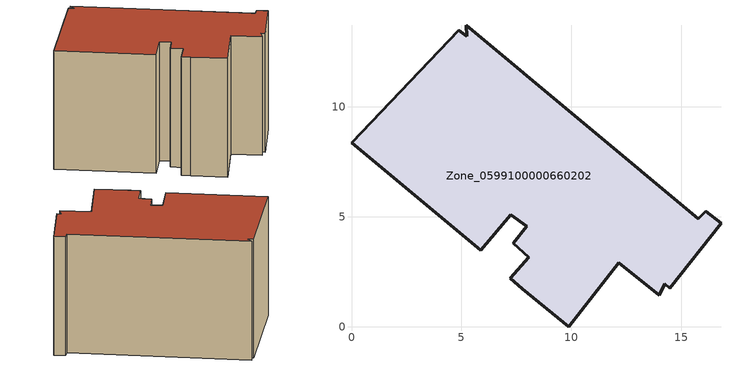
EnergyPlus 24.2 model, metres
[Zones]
Zone_0599100000660202
 floor ground (C_G): 13.99,1.44 12.16,2.92 9.88,0 7.77,1.73 7.22,2.2 8.07,3.15 7.36,3.8 7.98,4.56 7.25,5.1 5.87,3.49 0,8.36 4.88,13.48 5.23,13.21 5.21,13.71 15.77,4.91 16.1,5.25 16.8,4.7 14.46,1.75 14.23,1.97 z0.49
 wall outside (C_F): 12.16,2.92 13.99,1.44 14.23,1.97 14.46,1.75 16.8,4.7 16.1,5.25 15.77,4.91 5.21,13.71 5.23,13.21 4.88,13.48 0,8.36 5.87,3.49 7.25,5.1 7.98,4.56 7.36,3.8 8.07,3.15 7.22,2.2 7.77,1.73 9.88,0 12.16,2.92 z0.49:10.32
 roof outside (C_R): 15.77,4.91 5.21,13.71 5.23,13.21 4.88,13.48 0,8.36 5.87,3.49 7.25,5.1 7.98,4.56 7.36,3.8 8.07,3.15 7.22,2.2 7.77,1.73 9.88,0 12.16,2.92 13.99,1.44 14.23,1.97 14.46,1.75 16.8,4.7 16.1,5.25 z10.32
[BUILDING]
Pand.0599100000660202: North Axis=0; Terrain=City; Loads Convergence Tolerance Value=0.04; Temperature Convergence Tolerance Value=0.4; Solar Distribution=FullExterior; Maximum Number of Warmup Days=25; Minimum Number of Warmup Days=1
[Site:Location]
Rotterdam.The.Hague.AP_ZH_NLD Design_Conditions: Latitude=51.96; Longitude=4.45; Time Zone=1; Elevation=-4.5
[SITE:GROUNDTEMPERATURE:BUILDINGSURFACE]
18, 18, 18, 18, 18, 18, 18, 18, 18, 18, 18, 18
[MATERIAL] Thermal Absorptance=0.9; Solar Absorptance=0.7; Visible Absorptance=0.7
Name | Roughness | Thickness | Conductivity | Density | Specific Heat
G.TI.1946 | MediumSmooth | 0.15 | 1 | 540 | 1210
F.TI.1946 | Rough | 0.3 | 0.857143 | 1920 | 840
R.TI.1946 | MediumRough | 0.2 | 0.1 | 1500 | 1000
[CONSTRUCTION]
C_G: G.TI.1946
C_F: F.TI.1946
C_R: R.TI.1946
[ZONE]
Zone_0599100000660202: Type=1; Multiplier=1; Ceiling Height=Autocalculate; Volume=Autocalculate; Floor Area=autocalculate; Part of Total Floor Area=Yes
[ZONEINFILTRATION:DESIGNFLOWRATE]
Infil_Zone_0599100000660202: Zone or ZoneList or Space or SpaceList=Zone_0599100000660202; Schedule=AlwaysOn; Design Flow Rate Calculation Method=Flow/Area; Flow Rate per Floor Area=0.003; Constant Term Coefficient=1; Temperature Term Coefficient=0; Velocity Term Coefficient=0; Velocity Squared Term Coefficient=0
[HVACTEMPLATE:ZONE:IDEALLOADSAIRSYSTEM]
Zone_0599100000660202: Maximum Heating Supply Air Temperature=50; Minimum Cooling Supply Air Temperature=13; Maximum Heating Supply Air Humidity Ratio=0.0156; Minimum Cooling Supply Air Humidity Ratio=0.0077; Heating Limit=NoLimit; Cooling Limit=NoLimit; Dehumidification Control Type=ConstantSensibleHeatRatio; Cooling Sensible Heat Ratio=0.7; Dehumidification Setpoint=60; Humidification Control Type=None; Humidification Setpoint=30; Outdoor Air Method=None; Outdoor Air Flow Rate per Person=0.00944; Outdoor Air Flow Rate per Zone Floor Area=0; Outdoor Air Flow Rate per Zone=0; Demand Controlled Ventilation Type=None; Outdoor Air Economizer Type=NoEconomizer; Heat Recovery Type=None; Sensible Heat Recovery Effectiveness=0.7; Latent Heat Recovery Effectiveness=0.65
[ZONECONTROL:THERMOSTAT]
ThermostatControl_Zone_0599100000660202: Zone or ZoneList=Zone_0599100000660202; Control Type Schedule=DualSetpointControlType; Control 1=Thermostat_Zone_0599100000660202; Temperature Difference Between Cutout And Setpoint=0
[THERMOSTATSETPOINT:DUALSETPOINT]
Thermostat_Zone_0599100000660202: Heating Setpoint Temperature Schedule=HeatingSetpoint_Zone_0599100000660202; Cooling Setpoint Temperature Schedule=CoolingSetpoint_Zone_0599100000660202
[SCHEDULE:COMPACT]
HeatingSetpoint_Zone_0599100000660202: Through: 12/31, For: AllDays, Until: 24:00, 21
CoolingSetpoint_Zone_0599100000660202: Through: 12/31, For: AllDays, Until: 24:00, 24
DualSetpointControlType: Through: 12/31, For: AllDays, Until: 24:00, 4
AlwaysOn: Through: 12/31, For: AllDays, Until: 24:00, 1
